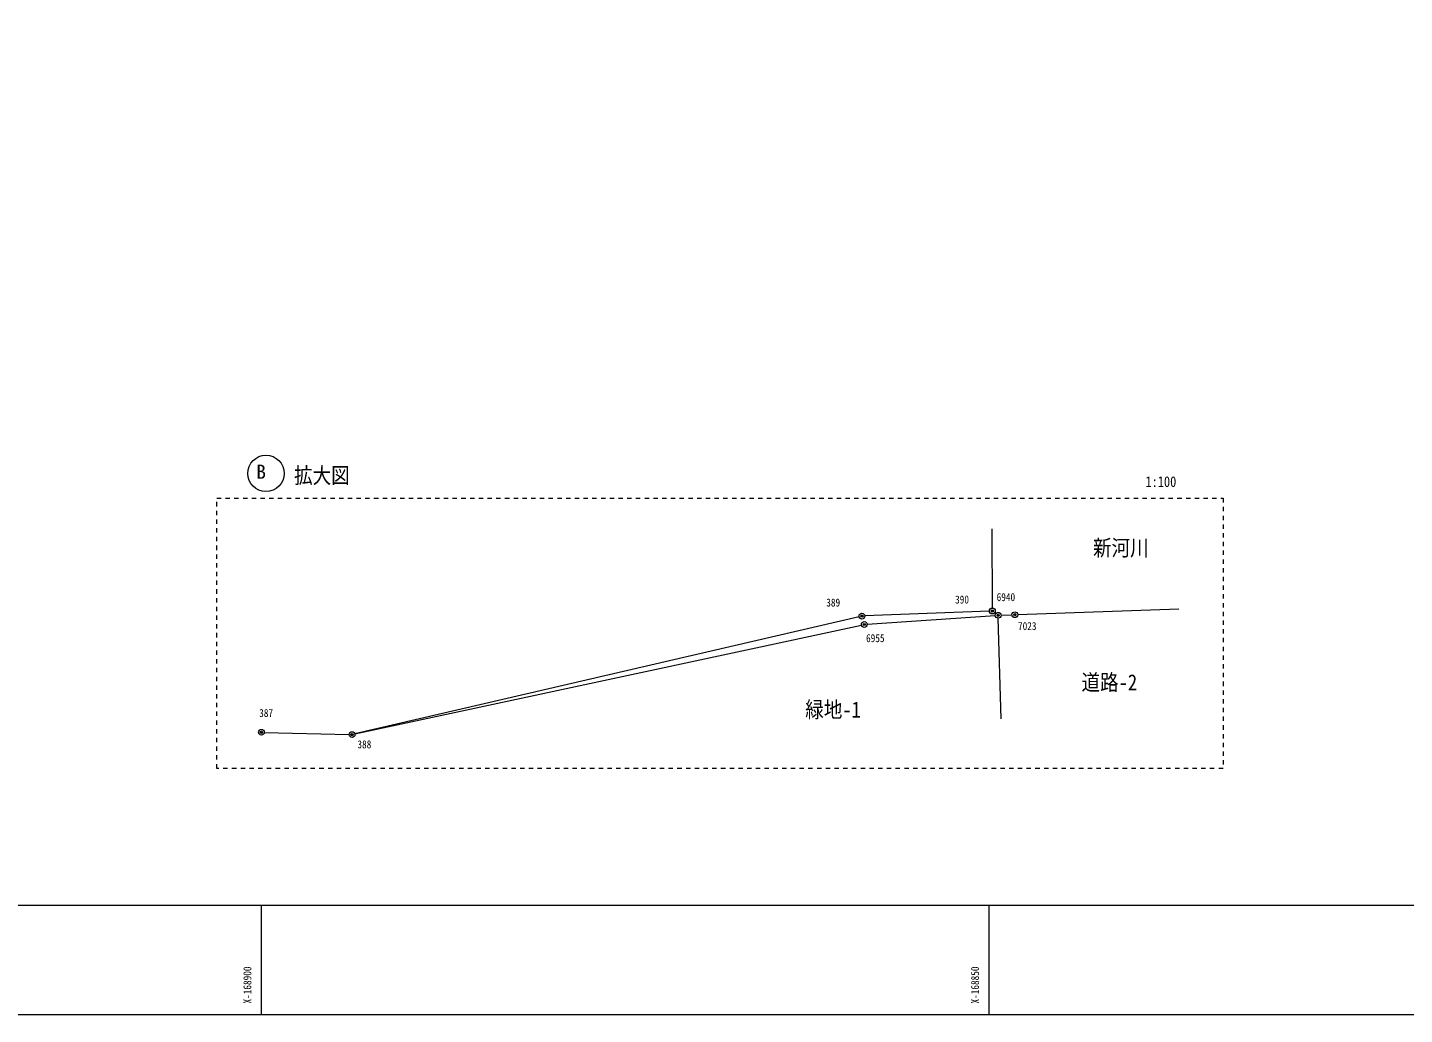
# Model space of a CAD drawing. Units: millimetres, scale not verified. Extents: x -26 to 817, y -26 to 570.
# Drawn here: x 333.8 to 523, y -15 to 120.6 of the extents above; entities that cross this region are included whole.
import ezdxf
from ezdxf.enums import TextEntityAlignment as Align

# ---------------------------------------------------------------- set-up
doc = ezdxf.new("R2010")
doc.units = ezdxf.units.MM
doc.header["$LTSCALE"] = 0.6
doc.header["$PDMODE"] = 32
doc.header["$PDSIZE"] = 0.3
doc.linetypes.add('USER1', pattern=[2, 1, -1])
for name, color, linetype, lineweight in [('0-0_0', 7, 'Continuous', 18), ('0-1_HOJOSO', 1, 'Continuous', 18), ('0-2_LAYER001', 3, 'Continuous', 18), ('0-3_LAYER002', 2, 'Continuous', 18), ('0-4_LAYER003', 8, 'Continuous', 18), ('0-5_LAYER004', 7, 'Continuous', 18), ('0-7_LAYER006', 2, 'Continuous', 18)]:
    doc.layers.add(name, color=color, linetype=linetype, lineweight=lineweight)
doc.styles.add('ＭＳ ゴシック', font='')
doc.styles.get('ＭＳ ゴシック').set_extended_font_data('MS Gothic')

# ---------------------------------------------------------------- blocks, each defined once
blk = doc.blocks.new('JEC-PLOTMK3')
at = {"layer": '0-0_0'}
blk.add_circle((0, 0), 0.5, dxfattribs=at)
blk.add_point((0, 0), dxfattribs=at)
blk = doc.blocks.new('JEC-CSTRNG51')
at = {"layer": '0-0_0'}
blk.add_circle((0, 0), 2.5, dxfattribs=at)
at = {"layer": '0-0_0', "style": 'ＭＳ ゴシック'}
blk.add_text('B', height=1.944, dxfattribs=at).set_placement((-1.3258, -1.3258), align=Align.BOTTOM_LEFT)

msp = doc.modelspace()

# ---------------------------------------------------------------- linework, layer by layer
at = {"layer": '0-1_HOJOSO'}
msp.add_lwpolyline([(0, 544), (0, 0), (791, 0), (791, 544)], close=True, dxfattribs=at)
at = {"layer": '0-2_LAYER001', "color": 7}
msp.add_lwpolyline([(-15, -15), (806, -15), (806, 559), (-15, 559)], close=True, dxfattribs=at)
at = {"layer": '0-2_LAYER001', "color": 1, "linetype": 'USER1'}
msp.add_lwpolyline([(359.7734, 18.8035), (359.7734, 55.9219), (498.0578, 55.9219), (498.0578, 18.8035)], close=True, dxfattribs=at)
at = {"layer": '0-3_LAYER002'}
msp.add_lwpolyline([(0, 0), (791, 0), (791, 544), (0, 544)], close=True, dxfattribs=at)
at = {"layer": '0-4_LAYER003'}
for p, q in [((365.8503, 0), (365.8503, -15)), ((465.8503, 0), (465.8503, -15))]:
    msp.add_line(p, q, dxfattribs=at)
at = {"layer": '0-7_LAYER006'}
for p, q in [((466.2823, 51.7266), (466.3472, 40.8258)), ((465.9498, 40.4102), (448.8292, 39.7414)), ((449.1486, 38.6031), (466.7505, 39.8085)), ((467.5493, 39.8497), (469.0398, 39.9018)), ((469.8393, 39.9302), (491.9977, 40.7266)), ((448.0399, 39.6353), (378.7491, 23.5363)), ((378.7506, 23.5298), (448.3585, 38.4917)), ((467.5856, 25.6273), (467.1618, 39.436)), ((366.2994, 23.7555), (377.9597, 23.4561))]:
    msp.add_line(p, q, dxfattribs=at)

# ---------------------------------------------------------------- block references
at = {"layer": '0-2_LAYER001'}
msp.add_blockref('JEC-CSTRNG51', (366.5224, 59.325), dxfattribs=at)
at = {"layer": '0-5_LAYER004', "xscale": 0.8, "yscale": 0.8}
for p in [(448.4295, 39.7258), (466.3495, 40.4258), (467.1495, 39.8358), (469.4395, 39.9158), (448.7495, 38.5758), (365.8995, 23.7658), (378.3595, 23.4458)]:
    msp.add_blockref('JEC-PLOTMK3', p, dxfattribs=at)

# ---------------------------------------------------------------- texts
at = {"layer": '0-2_LAYER001', "color": 7, "style": 'ＭＳ ゴシック', "width": 0.85}
for s, height, p in [('拡大図', 2.199, (370.3919, 57.294)), ('1:100', 1.466, (487.3939, 57.0224))]:
    msp.add_text(s, height=height, dxfattribs=at).set_placement(p, align=Align.BOTTOM_LEFT)
at = {"layer": '0-4_LAYER003', "color": 7, "style": 'ＭＳ ゴシック', "width": 0.85}
for s, p in [('X-168900', (364.8503, -13.5)), ('X-168850', (464.8503, -13.5))]:
    msp.add_text(s, height=1.1, rotation=90, dxfattribs=at).set_placement(p, align=Align.BOTTOM_LEFT)
at = {"layer": '0-5_LAYER004', "style": 'ＭＳ ゴシック', "width": 0.85}
for s, p in [('389', (443.5275, 40.7069)), ('390', (461.2327, 41.1212)), ('6940', (466.941, 41.4526)), ('7023', (469.8754, 37.4755)), ('6955', (448.9959, 35.8184)), ('387', (365.5939, 25.5326)), ('388', (379.0959, 21.2298))]:
    msp.add_text(s, height=1.1, dxfattribs=at).set_placement(p, align=Align.BOTTOM_LEFT)
at = {"layer": '0-7_LAYER006', "color": 7, "style": 'ＭＳ ゴシック', "width": 0.85}
for s, p in [('新河川', (480.187, 47.3435)), ('道路-2', (478.6087, 28.8691)), ('緑地-1', (440.6416, 25.1302))]:
    msp.add_text(s, height=2.199, dxfattribs=at).set_placement(p, align=Align.BOTTOM_LEFT)

doc.saveas('drawing.dxf')
